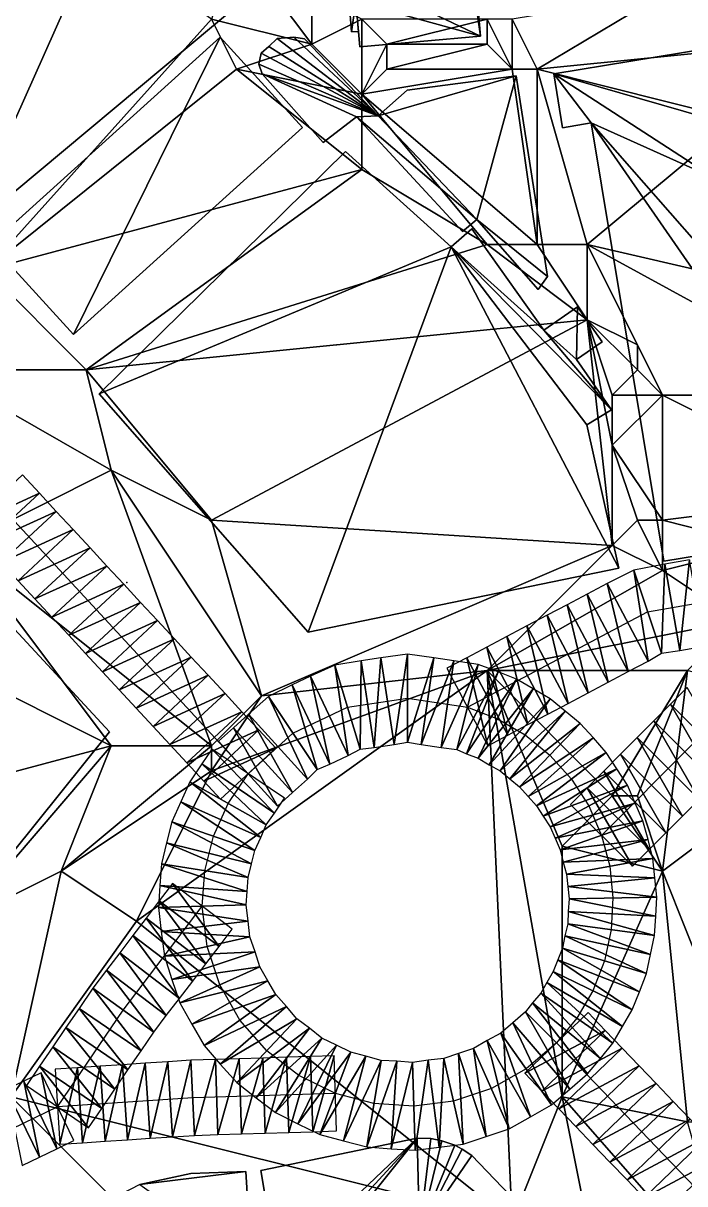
# Model space of a CAD drawing. Header units: metres. Extents: x -1103 to 901, y -902 to 905.
# Drawn here: x -961 to -908.2, y 291 to 383.7 of the extents above; entities that cross this region are included whole.
import ezdxf

# ---------------------------------------------------------------- set-up
doc = ezdxf.new("R2010")
doc.units = ezdxf.units.M
for name, color, linetype in [('OSM_BUILDING_FOOTPRINTS', 7, 'CONTINUOUS'), ('OSM_BUILDING_ROOFS', 1, 'CONTINUOUS'), ('OSM_BUILDING_WALLS', 8, 'CONTINUOUS'), ('OSM_ROAD_AXES', 2, 'CONTINUOUS'), ('OSM_ROAD_SURFACE', 9, 'CONTINUOUS'), ('OSM_TERRAIN', 3, 'CONTINUOUS'), ('OSM_TREES', 3, 'CONTINUOUS')]:
    doc.layers.add(name, color=color, linetype=linetype)

msp = doc.modelspace()

# ---------------------------------------------------------------- linework, layer by layer
at = {"layer": 'OSM_BUILDING_FOOTPRINTS'}
msp.add_polyline3d([(-926.364, 403.258, 12.3), (-924.529, 382.644, 12.3), (-934.145, 381.792, 12.3), (-934.256, 383.02, 12.3), (-934.82, 382.976, 12.3), (-935.019, 385.331, 12.3)], dxfattribs=at)
for points in [[(-943.884, 385.121, 13.283), (-965.781, 366.873, 13.283), (-974.757, 377.501, 13.283), (-952.871, 395.749, 13.283), (-943.884, 385.121, 13.283)], [(-945.31, 382.555, 13.982), (-963.626, 366.044, 13.982), (-957.026, 358.834, 13.982), (-938.722, 375.345, 13.982), (-945.31, 382.555, 13.982)], [(-930.376, 378.331, 13.629), (-921.677, 379.481, 13.629), (-919.167, 363.457, 13.629), (-919.93, 362.417, 13.629), (-924.816, 368.002, 13.629), (-925.954, 367.04, 13.629), (-934.411, 376.208, 13.629), (-937.086, 374.162, 13.629), (-941.949, 379.636, 13.629), (-942.215, 380.41, 13.629), (-942.027, 381.273, 13.629), (-941.419, 381.803, 13.629), (-940.756, 382.456, 13.629), (-939.418, 382.567, 13.629), (-938.567, 382.434, 13.629), (-932.697, 376.285, 13.629), (-930.376, 378.331, 13.629)], [(-915.686, 375.71, 13.244), (-917.974, 375.334, 13.244), (-918.681, 379.636, 13.244), (-900.221, 382.656, 13.244), (-899.348, 377.325, 13.244), (-906.566, 376.142, 13.244), (-905.748, 371.243, 13.244), (-904.753, 371.409, 13.244), (-903.084, 361.367, 13.244), (-899.735, 361.92, 13.244), (-899.469, 360.317, 13.244), (-896.186, 360.858, 13.244), (-893.301, 343.452, 13.244), (-909.882, 340.731, 13.244), (-915.686, 375.71, 13.244)], [(-916.868, 356.833, 14.29), (-914.06, 352.829, 14.29), (-916.039, 351.613, 14.29), (-913.474, 340.189, 14.29), (-938.29, 335.079, 14.29), (-954.97, 354.1, 14.29), (-935.306, 373.432, 14.29), (-926.872, 365.834, 14.29), (-925.214, 367.261, 14.29), (-919.477, 359.177, 14.29), (-916.78, 361.046, 14.29), (-914.823, 358.248, 14.29), (-916.868, 356.833, 14.29)], [(-984.472, 318.07, 15.174), (-981.433, 328.896, 15.174), (-977.199, 327.603, 15.174), (-976.315, 329.107, 15.174), (-979.122, 330.533, 15.174), (-979.001, 330.799, 15.174), (-980.128, 331.396, 15.174), (-976.912, 334.835, 15.174), (-977.277, 335.3, 15.174), (-969.351, 343.506, 15.174), (-954.141, 327.105, 15.174), (-965.835, 312.585, 15.174), (-984.472, 318.07, 15.174)], [(-942.069, 292.115, 14.005), (-929.579, 294.692, 14.005), (-928.495, 294.659, 14.005), (-927.622, 294.471, 14.005), (-926.561, 294.128, 14.005), (-925.975, 293.807, 14.005), (-925.224, 293.31, 14.005), (-920.968, 288.853, 14.005), (-926.34, 284.075, 14.005), (-929.391, 287.205, 14.005), (-930.728, 286.873, 14.005), (-930.474, 284.274, 14.005), (-936.332, 283.312, 14.005), (-936.697, 285.8, 14.005), (-937.792, 285.745, 14.005), (-937.637, 284.772, 14.005), (-940.71, 284.108, 14.005), (-942.069, 292.115, 14.005)], [(-963.259, 281, 14), (-957.71, 275.958, 14), (-956.163, 277.318, 14), (-953.985, 275.294, 14), (-947.751, 282.648, 14), (-948.359, 284.495, 14), (-942.81, 284.628, 14), (-943.263, 292.038, 14), (-947.652, 291.861, 14), (-951.708, 290.987, 14), (-954.803, 289.405, 14), (-963.259, 281, 14)]]:
    msp.add_polyline3d(points, close=True, dxfattribs=at)
at = {"layer": 'OSM_BUILDING_ROOFS'}
for points in [[(-932.344, 386.382, 23.9), (-924.529, 382.644, 23.9), (-927.447, 403.17, 23.9)], [(-924.529, 382.644, 23.9), (-926.364, 403.258, 23.9), (-927.447, 403.17, 23.9)], [(-965.781, 366.873, 56.883), (-952.871, 395.749, 56.883), (-974.757, 377.501, 56.883)], [(-965.781, 366.873, 56.883), (-943.884, 385.121, 56.883), (-952.871, 395.749, 56.883)], [(-932.344, 386.382, 23.9), (-934.466, 385.376, 23.9), (-924.529, 382.644, 23.9)], [(-934.466, 385.376, 23.9), (-935.019, 385.331, 23.9), (-934.82, 382.976, 23.9)], [(-934.466, 385.376, 23.9), (-934.82, 382.976, 23.9), (-934.256, 383.02, 23.9)], [(-934.466, 385.376, 23.9), (-934.256, 383.02, 23.9), (-934.145, 381.792, 23.9)], [(-934.466, 385.376, 23.9), (-934.145, 381.792, 23.9), (-924.529, 382.644, 23.9)], [(-957.026, 358.834, 31.982), (-945.31, 382.555, 31.982), (-963.626, 366.044, 31.982)], [(-957.026, 358.834, 31.982), (-938.722, 375.345, 31.982), (-945.31, 382.555, 31.982)], [(-932.697, 376.285, 25.229), (-939.418, 382.567, 25.229), (-940.756, 382.456, 25.229)], [(-932.697, 376.285, 25.229), (-938.567, 382.434, 25.229), (-939.418, 382.567, 25.229)], [(-906.566, 376.142, 21.644), (-900.221, 382.656, 21.644), (-918.681, 379.636, 21.644)], [(-932.697, 376.285, 25.229), (-941.419, 381.803, 25.229), (-942.027, 381.273, 25.229)], [(-932.697, 376.285, 25.229), (-940.756, 382.456, 25.229), (-941.419, 381.803, 25.229)], [(-932.697, 376.285, 25.229), (-942.027, 381.273, 25.229), (-942.215, 380.41, 25.229)], [(-932.697, 376.285, 25.229), (-942.215, 380.41, 25.229), (-941.949, 379.636, 25.229)], [(-941.949, 379.636, 25.229), (-937.086, 374.162, 25.229), (-934.411, 376.208, 25.229)], [(-932.697, 376.285, 25.229), (-941.949, 379.636, 25.229), (-934.411, 376.208, 25.229)], [(-921.677, 379.481, 25.229), (-930.376, 378.331, 25.229), (-932.697, 376.285, 25.229)], [(-924.816, 368.002, 25.229), (-921.677, 379.481, 25.229), (-932.697, 376.285, 25.229)], [(-924.816, 368.002, 25.229), (-919.167, 363.457, 25.229), (-921.677, 379.481, 25.229)], [(-918.681, 379.636, 21.644), (-917.974, 375.334, 21.644), (-915.686, 375.71, 21.644)], [(-905.748, 371.243, 21.644), (-906.566, 376.142, 21.644), (-918.681, 379.636, 21.644)], [(-905.748, 371.243, 21.644), (-918.681, 379.636, 21.644), (-915.686, 375.71, 21.644)], [(-932.697, 376.285, 25.229), (-934.411, 376.208, 25.229), (-924.816, 368.002, 25.229)], [(-934.411, 376.208, 25.229), (-925.954, 367.04, 25.229), (-924.816, 368.002, 25.229)], [(-915.686, 375.71, 21.644), (-909.882, 340.731, 21.644), (-893.301, 343.452, 21.644)], [(-915.686, 375.71, 21.644), (-893.301, 343.452, 21.644), (-903.084, 361.367, 21.644)], [(-915.686, 375.71, 21.644), (-903.084, 361.367, 21.644), (-905.748, 371.243, 21.644)], [(-926.872, 365.834, 64.29), (-935.306, 373.432, 64.29), (-954.97, 354.1, 64.29)], [(-924.816, 368.002, 25.229), (-919.93, 362.417, 25.229), (-919.167, 363.457, 25.229)], [(-919.477, 359.177, 64.29), (-925.214, 367.261, 64.29), (-926.872, 365.834, 64.29)], [(-926.872, 365.834, 64.29), (-954.97, 354.1, 64.29), (-938.29, 335.079, 64.29)], [(-926.872, 365.834, 64.29), (-938.29, 335.079, 64.29), (-913.474, 340.189, 64.29)], [(-926.872, 365.834, 64.29), (-913.474, 340.189, 64.29), (-916.039, 351.613, 64.29)], [(-926.872, 365.834, 64.29), (-916.039, 351.613, 64.29), (-914.06, 352.829, 64.29)], [(-914.06, 352.829, 64.29), (-919.477, 359.177, 64.29), (-926.872, 365.834, 64.29)], [(-916.868, 356.833, 64.29), (-916.78, 361.046, 64.29), (-919.477, 359.177, 64.29)], [(-916.868, 356.833, 64.29), (-914.823, 358.248, 64.29), (-916.78, 361.046, 64.29)], [(-914.06, 352.829, 64.29), (-916.868, 356.833, 64.29), (-919.477, 359.177, 64.29)], [(-965.835, 312.585, 29.974), (-954.141, 327.105, 29.974), (-969.351, 343.506, 29.974)], [(-929.579, 294.692, 28.805), (-942.069, 292.115, 28.805), (-940.71, 284.108, 28.805)], [(-929.579, 294.692, 28.805), (-940.71, 284.108, 28.805), (-937.792, 285.745, 28.805)], [(-929.579, 294.692, 28.805), (-937.792, 285.745, 28.805), (-936.697, 285.8, 28.805)], [(-929.579, 294.692, 28.805), (-936.697, 285.8, 28.805), (-929.391, 287.205, 28.805)], [(-929.391, 287.205, 28.805), (-928.495, 294.659, 28.805), (-929.579, 294.692, 28.805)], [(-929.391, 287.205, 28.805), (-927.622, 294.471, 28.805), (-928.495, 294.659, 28.805)], [(-929.391, 287.205, 28.805), (-926.561, 294.128, 28.805), (-927.622, 294.471, 28.805)], [(-929.391, 287.205, 28.805), (-925.975, 293.807, 28.805), (-926.561, 294.128, 28.805)], [(-929.391, 287.205, 28.805), (-925.224, 293.31, 28.805), (-925.975, 293.807, 28.805)], [(-929.391, 287.205, 28.805), (-920.968, 288.853, 28.805), (-925.224, 293.31, 28.805)], [(-951.708, 290.987, 28.8), (-942.81, 284.628, 28.8), (-943.263, 292.038, 28.8)], [(-951.708, 290.987, 28.8), (-943.263, 292.038, 28.8), (-947.652, 291.861, 28.8)]]:
    msp.add_3dface(points, dxfattribs=at)
at = {"layer": 'OSM_BUILDING_WALLS'}
for points in [[(-924.529, 382.644, 12.3), (-926.364, 403.258, 12.3), (-926.364, 403.258, 23.9)], [(-924.529, 382.644, 12.3), (-926.364, 403.258, 23.9), (-924.529, 382.644, 23.9)], [(-952.871, 395.749, 13.283), (-974.757, 377.501, 13.283), (-974.757, 377.501, 56.883)], [(-952.871, 395.749, 13.283), (-974.757, 377.501, 56.883), (-952.871, 395.749, 56.883)], [(-935.019, 385.331, 12.3), (-934.82, 382.976, 12.3), (-934.82, 382.976, 23.9)], [(-935.019, 385.331, 12.3), (-934.82, 382.976, 23.9), (-935.019, 385.331, 23.9)], [(-965.781, 366.873, 13.283), (-943.884, 385.121, 13.283), (-943.884, 385.121, 56.883)], [(-965.781, 366.873, 13.283), (-943.884, 385.121, 56.883), (-965.781, 366.873, 56.883)], [(-945.31, 382.555, 13.982), (-963.626, 366.044, 13.982), (-963.626, 366.044, 31.982)], [(-945.31, 382.555, 13.982), (-963.626, 366.044, 31.982), (-945.31, 382.555, 31.982)], [(-938.722, 375.345, 13.982), (-945.31, 382.555, 13.982), (-945.31, 382.555, 31.982)], [(-938.722, 375.345, 13.982), (-945.31, 382.555, 31.982), (-938.722, 375.345, 31.982)], [(-939.418, 382.567, 13.629), (-940.756, 382.456, 13.629), (-940.756, 382.456, 25.229)], [(-939.418, 382.567, 13.629), (-940.756, 382.456, 25.229), (-939.418, 382.567, 25.229)], [(-938.567, 382.434, 13.629), (-939.418, 382.567, 13.629), (-939.418, 382.567, 25.229)], [(-938.567, 382.434, 13.629), (-939.418, 382.567, 25.229), (-938.567, 382.434, 25.229)], [(-934.82, 382.976, 12.3), (-934.256, 383.02, 12.3), (-934.256, 383.02, 23.9)], [(-934.82, 382.976, 12.3), (-934.256, 383.02, 23.9), (-934.82, 382.976, 23.9)], [(-934.256, 383.02, 12.3), (-934.145, 381.792, 12.3), (-934.145, 381.792, 23.9)], [(-934.256, 383.02, 12.3), (-934.145, 381.792, 23.9), (-934.256, 383.02, 23.9)], [(-934.145, 381.792, 12.3), (-924.529, 382.644, 12.3), (-924.529, 382.644, 23.9)], [(-934.145, 381.792, 12.3), (-924.529, 382.644, 23.9), (-934.145, 381.792, 23.9)], [(-900.221, 382.656, 13.244), (-918.681, 379.636, 13.244), (-918.681, 379.636, 21.644)], [(-900.221, 382.656, 13.244), (-918.681, 379.636, 21.644), (-900.221, 382.656, 21.644)], [(-941.419, 381.803, 13.629), (-942.027, 381.273, 13.629), (-942.027, 381.273, 25.229)], [(-941.419, 381.803, 13.629), (-942.027, 381.273, 25.229), (-941.419, 381.803, 25.229)], [(-940.756, 382.456, 13.629), (-941.419, 381.803, 13.629), (-941.419, 381.803, 25.229)], [(-940.756, 382.456, 13.629), (-941.419, 381.803, 25.229), (-940.756, 382.456, 25.229)], [(-932.697, 376.285, 13.629), (-938.567, 382.434, 13.629), (-938.567, 382.434, 25.229)], [(-932.697, 376.285, 13.629), (-938.567, 382.434, 25.229), (-932.697, 376.285, 25.229)], [(-942.027, 381.273, 13.629), (-942.215, 380.41, 13.629), (-942.215, 380.41, 25.229)], [(-942.027, 381.273, 13.629), (-942.215, 380.41, 25.229), (-942.027, 381.273, 25.229)], [(-942.215, 380.41, 13.629), (-941.949, 379.636, 13.629), (-941.949, 379.636, 25.229)], [(-942.215, 380.41, 13.629), (-941.949, 379.636, 25.229), (-942.215, 380.41, 25.229)], [(-941.949, 379.636, 13.629), (-937.086, 374.162, 13.629), (-937.086, 374.162, 25.229)], [(-941.949, 379.636, 13.629), (-937.086, 374.162, 25.229), (-941.949, 379.636, 25.229)], [(-921.677, 379.481, 13.629), (-930.376, 378.331, 13.629), (-930.376, 378.331, 25.229)], [(-921.677, 379.481, 13.629), (-930.376, 378.331, 25.229), (-921.677, 379.481, 25.229)], [(-919.167, 363.457, 13.629), (-921.677, 379.481, 13.629), (-921.677, 379.481, 25.229)], [(-919.167, 363.457, 13.629), (-921.677, 379.481, 25.229), (-919.167, 363.457, 25.229)], [(-918.681, 379.636, 13.244), (-917.974, 375.334, 13.244), (-917.974, 375.334, 21.644)], [(-918.681, 379.636, 13.244), (-917.974, 375.334, 21.644), (-918.681, 379.636, 21.644)], [(-930.376, 378.331, 13.629), (-932.697, 376.285, 13.629), (-932.697, 376.285, 25.229)], [(-930.376, 378.331, 13.629), (-932.697, 376.285, 25.229), (-930.376, 378.331, 25.229)], [(-937.086, 374.162, 13.629), (-934.411, 376.208, 13.629), (-934.411, 376.208, 25.229)], [(-937.086, 374.162, 13.629), (-934.411, 376.208, 25.229), (-937.086, 374.162, 25.229)], [(-934.411, 376.208, 13.629), (-925.954, 367.04, 13.629), (-925.954, 367.04, 25.229)], [(-934.411, 376.208, 13.629), (-925.954, 367.04, 25.229), (-934.411, 376.208, 25.229)], [(-957.026, 358.834, 13.982), (-938.722, 375.345, 13.982), (-938.722, 375.345, 31.982)], [(-957.026, 358.834, 13.982), (-938.722, 375.345, 31.982), (-957.026, 358.834, 31.982)], [(-917.974, 375.334, 13.244), (-915.686, 375.71, 13.244), (-915.686, 375.71, 21.644)], [(-917.974, 375.334, 13.244), (-915.686, 375.71, 21.644), (-917.974, 375.334, 21.644)], [(-915.686, 375.71, 13.244), (-909.882, 340.731, 13.244), (-909.882, 340.731, 21.644)], [(-915.686, 375.71, 13.244), (-909.882, 340.731, 21.644), (-915.686, 375.71, 21.644)], [(-935.306, 373.432, 14.29), (-954.97, 354.1, 14.29), (-954.97, 354.1, 64.29)], [(-935.306, 373.432, 14.29), (-954.97, 354.1, 64.29), (-935.306, 373.432, 64.29)], [(-926.872, 365.834, 14.29), (-935.306, 373.432, 14.29), (-935.306, 373.432, 64.29)], [(-926.872, 365.834, 14.29), (-935.306, 373.432, 64.29), (-926.872, 365.834, 64.29)], [(-925.954, 367.04, 13.629), (-924.816, 368.002, 13.629), (-924.816, 368.002, 25.229)], [(-925.954, 367.04, 13.629), (-924.816, 368.002, 25.229), (-925.954, 367.04, 25.229)], [(-924.816, 368.002, 13.629), (-919.93, 362.417, 13.629), (-919.93, 362.417, 25.229)], [(-924.816, 368.002, 13.629), (-919.93, 362.417, 25.229), (-924.816, 368.002, 25.229)], [(-925.214, 367.261, 14.29), (-926.872, 365.834, 14.29), (-926.872, 365.834, 64.29)], [(-925.214, 367.261, 14.29), (-926.872, 365.834, 64.29), (-925.214, 367.261, 64.29)], [(-919.477, 359.177, 14.29), (-925.214, 367.261, 14.29), (-925.214, 367.261, 64.29)], [(-919.477, 359.177, 14.29), (-925.214, 367.261, 64.29), (-919.477, 359.177, 64.29)], [(-963.626, 366.044, 13.982), (-957.026, 358.834, 13.982), (-957.026, 358.834, 31.982)], [(-963.626, 366.044, 13.982), (-957.026, 358.834, 31.982), (-963.626, 366.044, 31.982)], [(-919.93, 362.417, 13.629), (-919.167, 363.457, 13.629), (-919.167, 363.457, 25.229)], [(-919.93, 362.417, 13.629), (-919.167, 363.457, 25.229), (-919.93, 362.417, 25.229)], [(-916.78, 361.046, 14.29), (-919.477, 359.177, 14.29), (-919.477, 359.177, 64.29)], [(-916.78, 361.046, 14.29), (-919.477, 359.177, 64.29), (-916.78, 361.046, 64.29)], [(-914.823, 358.248, 14.29), (-916.78, 361.046, 14.29), (-916.78, 361.046, 64.29)], [(-914.823, 358.248, 14.29), (-916.78, 361.046, 64.29), (-914.823, 358.248, 64.29)], [(-916.868, 356.833, 14.29), (-914.823, 358.248, 14.29), (-914.823, 358.248, 64.29)], [(-916.868, 356.833, 14.29), (-914.823, 358.248, 64.29), (-916.868, 356.833, 64.29)], [(-914.06, 352.829, 14.29), (-916.868, 356.833, 14.29), (-916.868, 356.833, 64.29)], [(-914.06, 352.829, 14.29), (-916.868, 356.833, 64.29), (-914.06, 352.829, 64.29)], [(-954.97, 354.1, 14.29), (-938.29, 335.079, 14.29), (-938.29, 335.079, 64.29)], [(-954.97, 354.1, 14.29), (-938.29, 335.079, 64.29), (-954.97, 354.1, 64.29)], [(-916.039, 351.613, 14.29), (-914.06, 352.829, 14.29), (-914.06, 352.829, 64.29)], [(-916.039, 351.613, 14.29), (-914.06, 352.829, 64.29), (-916.039, 351.613, 64.29)], [(-913.474, 340.189, 14.29), (-916.039, 351.613, 14.29), (-916.039, 351.613, 64.29)], [(-913.474, 340.189, 14.29), (-916.039, 351.613, 64.29), (-913.474, 340.189, 64.29)], [(-954.141, 327.105, 15.174), (-969.351, 343.506, 15.174), (-969.351, 343.506, 29.974)], [(-954.141, 327.105, 15.174), (-969.351, 343.506, 29.974), (-954.141, 327.105, 29.974)], [(-909.882, 340.731, 13.244), (-893.301, 343.452, 13.244), (-893.301, 343.452, 21.644)], [(-909.882, 340.731, 13.244), (-893.301, 343.452, 21.644), (-909.882, 340.731, 21.644)], [(-938.29, 335.079, 14.29), (-913.474, 340.189, 14.29), (-913.474, 340.189, 64.29)], [(-938.29, 335.079, 14.29), (-913.474, 340.189, 64.29), (-938.29, 335.079, 64.29)], [(-965.835, 312.585, 15.174), (-954.141, 327.105, 15.174), (-954.141, 327.105, 29.974)], [(-965.835, 312.585, 15.174), (-954.141, 327.105, 29.974), (-965.835, 312.585, 29.974)], [(-929.579, 294.692, 14.005), (-942.069, 292.115, 14.005), (-942.069, 292.115, 28.805)], [(-929.579, 294.692, 14.005), (-942.069, 292.115, 28.805), (-929.579, 294.692, 28.805)], [(-928.495, 294.659, 14.005), (-929.579, 294.692, 14.005), (-929.579, 294.692, 28.805)], [(-928.495, 294.659, 14.005), (-929.579, 294.692, 28.805), (-928.495, 294.659, 28.805)], [(-927.622, 294.471, 14.005), (-928.495, 294.659, 14.005), (-928.495, 294.659, 28.805)], [(-927.622, 294.471, 14.005), (-928.495, 294.659, 28.805), (-927.622, 294.471, 28.805)], [(-926.561, 294.128, 14.005), (-927.622, 294.471, 14.005), (-927.622, 294.471, 28.805)], [(-926.561, 294.128, 14.005), (-927.622, 294.471, 28.805), (-926.561, 294.128, 28.805)], [(-925.975, 293.807, 14.005), (-926.561, 294.128, 14.005), (-926.561, 294.128, 28.805)], [(-925.975, 293.807, 14.005), (-926.561, 294.128, 28.805), (-925.975, 293.807, 28.805)], [(-925.224, 293.31, 14.005), (-925.975, 293.807, 14.005), (-925.975, 293.807, 28.805)], [(-925.224, 293.31, 14.005), (-925.975, 293.807, 28.805), (-925.224, 293.31, 28.805)], [(-920.968, 288.853, 14.005), (-925.224, 293.31, 14.005), (-925.224, 293.31, 28.805)], [(-920.968, 288.853, 14.005), (-925.224, 293.31, 28.805), (-920.968, 288.853, 28.805)], [(-947.652, 291.861, 14), (-951.708, 290.987, 14), (-951.708, 290.987, 28.8)], [(-947.652, 291.861, 14), (-951.708, 290.987, 28.8), (-947.652, 291.861, 28.8)], [(-943.263, 292.038, 14), (-947.652, 291.861, 14), (-947.652, 291.861, 28.8)], [(-943.263, 292.038, 14), (-947.652, 291.861, 28.8), (-943.263, 292.038, 28.8)], [(-942.81, 284.628, 14), (-943.263, 292.038, 14), (-943.263, 292.038, 28.8)], [(-942.81, 284.628, 14), (-943.263, 292.038, 28.8), (-942.81, 284.628, 28.8)], [(-942.069, 292.115, 14.005), (-940.71, 284.108, 14.005), (-940.71, 284.108, 28.805)], [(-942.069, 292.115, 14.005), (-940.71, 284.108, 28.805), (-942.069, 292.115, 28.805)]]:
    msp.add_3dface(points, dxfattribs=at)
at = {"layer": 'OSM_ROAD_AXES'}
for points in [[(-1100, 520.134, 15.075), (-1099.358, 519.573, 15.052), (-1068.595, 482.88, 15.373), (-1026.401, 414.603, 15.033), (-1016.64, 403.931, 15.429), (-1000.745, 386.525, 15.86), (-986.971, 371.451, 16.072), (-967.328, 349.942, 16.94), (-943.076, 323.777, 16.352)], [(-925.567, 329.097, 16.172), (-911.186, 336.705, 16.479), (-824.524, 351.824, 14.158), (-684.949, 374.984, 13.7), (-671.817, 382.913, 15.386)], [(-671.021, 374.276, 15.641), (-682.528, 370.737, 13.989), (-823.795, 348.496, 14.019), (-900.243, 333.498, 16.967), (-914.856, 318.856, 16.668)], [(-943.076, 323.777, 16.352), (-939.506, 327.017, 16.366), (-935.139, 329.085, 16.32), (-930.353, 329.804, 16.256), (-925.567, 329.097, 16.172), (-923.179, 328.168, 16.25), (-920.957, 326.874, 16.369), (-918.979, 325.259, 16.442), (-917.265, 323.346, 16.519), (-915.884, 321.201, 16.599), (-914.856, 318.856, 16.668), (-914.203, 316.39, 16.717), (-913.949, 313.857, 16.724), (-914.093, 311.325, 16.725), (-914.634, 308.837, 16.72), (-915.563, 306.459, 16.711), (-916.845, 304.258, 16.696), (-918.459, 302.29, 16.647), (-920.879, 300.211, 16.297), (-923.654, 298.64, 16.051), (-926.683, 297.634, 16.05), (-929.844, 297.236, 16.051), (-933.028, 297.446, 16.055), (-936.112, 298.264, 16.061), (-939.03, 299.701, 16.069), (-941.594, 301.67, 16.079), (-943.728, 304.114, 16.091), (-945.331, 306.923, 16.105), (-946.348, 309.986, 16.118), (-946.735, 313.193, 16.131), (-946.536, 316.035, 16.146), (-945.85, 318.8, 16.234), (-944.679, 321.41, 16.303), (-943.076, 323.777, 16.352)], [(-958.296, 297.202, 16.064), (-953.046, 304.899, 16.099), (-946.735, 313.193, 16.131)], [(-658.459, 30.519, 14.781), (-710.678, 83.181, 17.71), (-747.532, 124.397, 16.044), (-813.689, 192.863, 18.856), (-868.141, 249.805, 17.888), (-918.459, 302.29, 16.647)], [(-936.112, 298.264, 16.061), (-947.497, 297.91, 16.064), (-958.296, 297.202, 16.064)], [(-958.296, 297.202, 16.064), (-963.79, 294.537, 16.084), (-975.828, 283.931, 16.146), (-994.32, 262.1, 16.222), (-1010.525, 242.525, 16.189), (-1021.014, 229.531, 17.182), (-1040.69, 204.559, 17.837), (-1061.78, 178.117, 18.008), (-1065.394, 173.671, 18.048)]]:
    msp.add_polyline3d(points, dxfattribs=at)
at = {"layer": 'OSM_ROAD_SURFACE'}
for points in [[(-965.487, 343.542, 17.115), (-959.739, 346.167, 17.023), (-961.086, 347.621, 17.002)], [(-965.487, 343.542, 17.115), (-964.139, 342.088, 17.117), (-959.739, 346.167, 17.023)], [(-964.139, 342.088, 17.117), (-958.391, 344.713, 17.02), (-959.739, 346.167, 17.023)], [(-964.139, 342.088, 17.117), (-962.792, 340.635, 17.091), (-958.391, 344.713, 17.02)], [(-962.792, 340.635, 17.091), (-957.044, 343.26, 16.994), (-958.391, 344.713, 17.02)], [(-962.792, 340.635, 17.091), (-961.444, 339.181, 17.066), (-957.044, 343.26, 16.994)], [(-961.444, 339.181, 17.066), (-955.697, 341.806, 16.968), (-957.044, 343.26, 16.994)], [(-961.444, 339.181, 17.066), (-960.097, 337.727, 17.04), (-955.697, 341.806, 16.968)], [(-960.097, 337.727, 17.04), (-954.349, 340.352, 16.943), (-955.697, 341.806, 16.968)], [(-960.097, 337.727, 17.04), (-958.75, 336.274, 17.015), (-954.349, 340.352, 16.943)], [(-958.75, 336.274, 17.015), (-953.002, 338.899, 16.917), (-954.349, 340.352, 16.943)], [(-911.147, 332.766, 16.757), (-912.293, 340.026, 16.565), (-914.421, 338.954, 16.502)], [(-910.079, 333.385, 16.711), (-909.818, 340.497, 16.503), (-912.293, 340.026, 16.565)], [(-911.147, 332.766, 16.757), (-910.079, 333.385, 16.711), (-912.293, 340.026, 16.565)], [(-910.079, 333.385, 16.711), (-908.615, 333.601, 16.75), (-909.818, 340.497, 16.503)], [(-908.615, 333.601, 16.75), (-907.848, 340.841, 16.514), (-909.818, 340.497, 16.503)], [(-908.615, 333.601, 16.75), (-906.645, 333.945, 16.794), (-907.848, 340.841, 16.514)], [(-958.75, 336.274, 17.015), (-957.402, 334.82, 17.005), (-953.002, 338.899, 16.917)], [(-957.402, 334.82, 17.005), (-951.655, 337.445, 16.891), (-953.002, 338.899, 16.917)], [(-914.343, 331.075, 16.711), (-916.019, 338.108, 16.455), (-917.616, 337.263, 16.408)], [(-912.745, 331.921, 16.799), (-914.421, 338.954, 16.502), (-916.019, 338.108, 16.455)], [(-914.343, 331.075, 16.711), (-912.745, 331.921, 16.799), (-916.019, 338.108, 16.455)], [(-912.745, 331.921, 16.799), (-911.147, 332.766, 16.757), (-914.421, 338.954, 16.502)], [(-957.402, 334.82, 17.005), (-956.055, 333.366, 16.999), (-951.655, 337.445, 16.891)], [(-956.055, 333.366, 16.999), (-950.307, 335.992, 16.866), (-951.655, 337.445, 16.891)], [(-915.941, 330.23, 16.623), (-917.616, 337.263, 16.408), (-919.214, 336.417, 16.361)], [(-915.941, 330.23, 16.623), (-914.343, 331.075, 16.711), (-917.616, 337.263, 16.408)], [(-917.538, 329.385, 16.535), (-919.214, 336.417, 16.361), (-920.812, 335.572, 16.333)], [(-917.538, 329.385, 16.535), (-915.941, 330.23, 16.623), (-919.214, 336.417, 16.361)], [(-956.055, 333.366, 16.999), (-954.708, 331.913, 16.993), (-950.307, 335.992, 16.866)], [(-954.708, 331.913, 16.993), (-948.96, 334.538, 16.834), (-950.307, 335.992, 16.866)], [(-919.136, 328.539, 16.448), (-920.812, 335.572, 16.333), (-922.41, 334.726, 16.325)], [(-919.136, 328.539, 16.448), (-917.538, 329.385, 16.535), (-920.812, 335.572, 16.333)], [(-954.708, 331.913, 16.993), (-953.36, 330.459, 16.987), (-948.96, 334.538, 16.834)], [(-953.36, 330.459, 16.987), (-947.612, 333.084, 16.773), (-948.96, 334.538, 16.834)], [(-920.734, 327.694, 16.399), (-922.41, 334.726, 16.325), (-924.008, 333.881, 16.317)], [(-920.734, 327.694, 16.399), (-919.136, 328.539, 16.448), (-922.41, 334.726, 16.325)], [(-922.332, 326.848, 16.367), (-924.008, 333.881, 16.317), (-925.606, 333.036, 16.309)], [(-922.332, 326.848, 16.367), (-920.734, 327.694, 16.399), (-924.008, 333.881, 16.317)], [(-953.36, 330.459, 16.987), (-952.013, 329.006, 16.981), (-947.612, 333.084, 16.773)], [(-952.013, 329.006, 16.981), (-946.265, 331.631, 16.713), (-947.612, 333.084, 16.773)], [(-934.12, 325.737, 16.25), (-934.064, 332.786, 16.456), (-936.159, 332.434, 16.48)], [(-934.12, 325.737, 16.25), (-933.024, 325.864, 16.228), (-934.064, 332.786, 16.456)], [(-933.024, 325.864, 16.228), (-932.468, 333.026, 16.437), (-934.064, 332.786, 16.456)], [(-933.024, 325.864, 16.228), (-931.429, 326.103, 16.216), (-932.468, 333.026, 16.437)], [(-931.429, 326.103, 16.216), (-930.357, 333.304, 16.41), (-932.468, 333.026, 16.437)], [(-931.429, 326.103, 16.216), (-930.349, 326.304, 16.216), (-930.357, 333.304, 16.41)], [(-930.349, 326.304, 16.216), (-928.246, 333.031, 16.358), (-930.357, 333.304, 16.41)], [(-930.349, 326.304, 16.216), (-929.27, 326.106, 16.214), (-928.246, 333.031, 16.358)], [(-929.27, 326.106, 16.214), (-926.65, 332.795, 16.318), (-928.246, 333.031, 16.358)], [(-929.27, 326.106, 16.214), (-927.674, 325.87, 16.212), (-926.65, 332.795, 16.318)], [(-927.674, 325.87, 16.212), (-924.714, 332.491, 16.268), (-926.65, 332.795, 16.318)], [(-923.93, 326.003, 16.209), (-925.606, 333.036, 16.309), (-927.204, 332.19, 16.301)], [(-923.93, 326.003, 16.209), (-922.332, 326.848, 16.367), (-925.606, 333.036, 16.309)], [(-952.013, 329.006, 16.981), (-950.666, 327.552, 16.975), (-946.265, 331.631, 16.713)], [(-950.666, 327.552, 16.975), (-944.918, 330.177, 16.652), (-946.265, 331.631, 16.713)], [(-935.097, 325.233, 16.256), (-936.159, 332.434, 16.48), (-938.093, 331.559, 16.476)], [(-935.097, 325.233, 16.256), (-934.12, 325.737, 16.25), (-936.159, 332.434, 16.48)], [(-927.674, 325.87, 16.212), (-926.419, 325.702, 16.21), (-924.714, 332.491, 16.268)], [(-926.419, 325.702, 16.21), (-923.104, 331.894, 16.276), (-924.714, 332.491, 16.268)], [(-926.419, 325.702, 16.21), (-925.642, 325.37, 16.208), (-923.104, 331.894, 16.276)], [(-925.642, 325.37, 16.208), (-921.659, 331.32, 16.344), (-923.104, 331.894, 16.276)], [(-937.56, 324.108, 16.276), (-939.548, 330.87, 16.473), (-941.451, 329.926, 16.471)], [(-936.552, 324.543, 16.267), (-938.093, 331.559, 16.476), (-939.548, 330.87, 16.473)], [(-937.56, 324.108, 16.276), (-936.552, 324.543, 16.267), (-939.548, 330.87, 16.473)], [(-936.552, 324.543, 16.267), (-935.097, 325.233, 16.256), (-938.093, 331.559, 16.476)], [(-925.642, 325.37, 16.208), (-924.699, 325.015, 16.205), (-921.659, 331.32, 16.344)], [(-924.699, 325.015, 16.205), (-920.307, 330.545, 16.406), (-921.659, 331.32, 16.344)], [(-950.666, 327.552, 16.975), (-949.318, 326.098, 16.97), (-944.918, 330.177, 16.652)], [(-949.318, 326.098, 16.97), (-943.57, 328.723, 16.592), (-944.918, 330.177, 16.652)], [(-938.343, 323.345, 16.266), (-941.451, 329.926, 16.471), (-943.048, 328.529, 16.495)], [(-938.343, 323.345, 16.266), (-937.56, 324.108, 16.276), (-941.451, 329.926, 16.471)], [(-924.699, 325.015, 16.205), (-923.83, 324.496, 16.203), (-920.307, 330.545, 16.406)], [(-923.83, 324.496, 16.203), (-918.965, 329.751, 16.467), (-920.307, 330.545, 16.406)], [(-923.83, 324.496, 16.203), (-922.95, 323.996, 16.299), (-918.965, 329.751, 16.467)], [(-922.95, 323.996, 16.299), (-917.755, 328.778, 16.519), (-918.965, 329.751, 16.467)], [(-908.034, 330.646, 17.023), (-909.362, 329.315, 16.976), (-904.407, 324.37, 17.029)], [(-909.362, 329.315, 16.976), (-910.691, 327.984, 16.869), (-905.736, 323.039, 16.988)], [(-909.362, 329.315, 16.976), (-905.736, 323.039, 16.988), (-904.407, 324.37, 17.029)], [(-949.318, 326.098, 16.97), (-947.971, 324.645, 16.784), (-943.57, 328.723, 16.592)], [(-947.971, 324.645, 16.784), (-942.223, 327.27, 16.458), (-943.57, 328.723, 16.592)], [(-939.534, 322.265, 16.256), (-943.048, 328.529, 16.495), (-944.238, 327.449, 16.6)], [(-939.534, 322.265, 16.256), (-938.343, 323.345, 16.266), (-943.048, 328.529, 16.495)], [(-922.95, 323.996, 16.299), (-922.181, 323.355, 16.383), (-917.755, 328.778, 16.519)], [(-922.181, 323.355, 16.383), (-916.561, 327.79, 16.571), (-917.755, 328.778, 16.519)], [(-910.691, 327.984, 16.869), (-912.019, 326.653, 16.79), (-907.064, 321.708, 16.946)], [(-910.691, 327.984, 16.869), (-907.064, 321.708, 16.946), (-905.736, 323.039, 16.988)], [(-947.971, 324.645, 16.784), (-946.623, 323.191, 16.475), (-942.223, 327.27, 16.458)], [(-946.623, 323.191, 16.475), (-940.876, 325.816, 16.424), (-942.223, 327.27, 16.458)], [(-940.724, 321.185, 16.245), (-944.238, 327.449, 16.6), (-945.428, 326.369, 16.704)], [(-940.724, 321.185, 16.245), (-939.534, 322.265, 16.256), (-944.238, 327.449, 16.6)], [(-922.181, 323.355, 16.383), (-921.397, 322.729, 16.445), (-916.561, 327.79, 16.571)], [(-921.397, 322.729, 16.445), (-915.515, 326.638, 16.614), (-916.561, 327.79, 16.571)], [(-921.397, 322.729, 16.445), (-920.729, 321.968, 16.497), (-915.515, 326.638, 16.614)], [(-920.729, 321.968, 16.497), (-914.482, 325.468, 16.656), (-915.515, 326.638, 16.614)], [(-912.019, 326.653, 16.79), (-913.348, 325.322, 16.712), (-908.393, 320.377, 16.905)], [(-912.019, 326.653, 16.79), (-908.393, 320.377, 16.905), (-907.064, 321.708, 16.946)], [(-940.979, 320.631, 16.23), (-945.974, 325.739, 16.733), (-946.775, 324.556, 16.654)], [(-946.623, 323.191, 16.475), (-945.276, 321.737, 16.38), (-940.876, 325.816, 16.424)], [(-940.979, 320.631, 16.23), (-940.178, 321.814, 16.255), (-945.974, 325.739, 16.733)], [(-920.729, 321.968, 16.497), (-920.048, 321.224, 16.551), (-914.482, 325.468, 16.656)], [(-920.048, 321.224, 16.551), (-913.632, 324.168, 16.688), (-914.482, 325.468, 16.656)], [(-913.348, 325.322, 16.712), (-914.676, 323.991, 16.633), (-909.721, 319.046, 16.868)], [(-913.348, 325.322, 16.712), (-909.721, 319.046, 16.868), (-908.393, 320.377, 16.905)], [(-941.622, 319.706, 16.211), (-946.775, 324.556, 16.654), (-947.736, 323.114, 16.553)], [(-941.622, 319.706, 16.211), (-940.979, 320.631, 16.23), (-946.775, 324.556, 16.654)], [(-920.048, 321.224, 16.551), (-919.517, 320.378, 16.593), (-913.632, 324.168, 16.688)], [(-919.517, 320.378, 16.593), (-912.8, 322.856, 16.797), (-913.632, 324.168, 16.688)], [(-914.676, 323.991, 16.633), (-916.004, 322.66, 16.605), (-911.05, 317.715, 16.79)], [(-914.676, 323.991, 16.633), (-911.05, 317.715, 16.79), (-909.721, 319.046, 16.868)], [(-942.071, 318.672, 16.198), (-947.736, 323.114, 16.553), (-948.458, 321.539, 16.484)], [(-942.071, 318.672, 16.198), (-941.622, 319.706, 16.211), (-947.736, 323.114, 16.553)], [(-919.517, 320.378, 16.593), (-918.967, 319.545, 16.637), (-912.8, 322.856, 16.797)], [(-918.967, 319.545, 16.637), (-912.164, 321.434, 16.909), (-912.8, 322.856, 16.797)], [(-916.004, 322.66, 16.605), (-917.333, 321.328, 16.626), (-912.378, 316.384, 16.792)], [(-916.004, 322.66, 16.605), (-912.378, 316.384, 16.792), (-911.05, 317.715, 16.79)], [(-942.542, 317.657, 16.194), (-948.458, 321.539, 16.484), (-949.158, 319.943, 16.439)], [(-942.542, 317.657, 16.194), (-942.071, 318.672, 16.198), (-948.458, 321.539, 16.484)], [(-918.967, 319.545, 16.637), (-918.575, 318.623, 16.668), (-912.164, 321.434, 16.909)], [(-918.575, 318.623, 16.668), (-911.551, 320.01, 16.894), (-912.164, 321.434, 16.909)], [(-942.796, 316.576, 16.19), (-949.158, 319.943, 16.439), (-949.59, 318.26, 16.376)], [(-942.796, 316.576, 16.19), (-942.542, 317.657, 16.194), (-949.158, 319.943, 16.439)], [(-918.575, 318.623, 16.668), (-918.16, 317.702, 16.701), (-911.551, 320.01, 16.894)], [(-918.16, 317.702, 16.701), (-911.146, 318.518, 16.84), (-911.551, 320.01, 16.894)], [(-943.078, 315.49, 16.186), (-949.59, 318.26, 16.376), (-949.993, 316.581, 16.311)], [(-943.078, 315.49, 16.186), (-942.796, 316.576, 16.19), (-949.59, 318.26, 16.376)], [(-918.16, 317.702, 16.701), (-917.913, 316.728, 16.716), (-911.146, 318.518, 16.84)], [(-917.913, 316.728, 16.716), (-910.759, 317.014, 16.795), (-911.146, 318.518, 16.84)], [(-917.913, 316.728, 16.716), (-917.647, 315.765, 16.721), (-910.759, 317.014, 16.795)], [(-917.647, 315.765, 16.721), (-910.594, 315.473, 16.817), (-910.759, 317.014, 16.795)], [(-943.144, 314.37, 16.182), (-949.993, 316.581, 16.311), (-950.127, 314.859, 16.242)], [(-943.144, 314.37, 16.182), (-943.078, 315.49, 16.186), (-949.993, 316.581, 16.311)], [(-945.399, 309.994, 16.167), (-949.122, 315.01, 16.223), (-950.174, 313.628, 16.197)], [(-945.399, 309.994, 16.167), (-944.347, 311.377, 16.171), (-949.122, 315.01, 16.223)], [(-917.647, 315.765, 16.721), (-917.559, 314.774, 16.723), (-910.594, 315.473, 16.817)], [(-917.559, 314.774, 16.723), (-910.45, 313.934, 16.826), (-910.594, 315.473, 16.817)], [(-943.236, 313.302, 16.178), (-950.127, 314.859, 16.242), (-950.233, 313.085, 16.184)], [(-943.236, 313.302, 16.178), (-943.144, 314.37, 16.182), (-950.127, 314.859, 16.242)], [(-917.559, 314.774, 16.723), (-917.448, 313.781, 16.726), (-910.45, 313.934, 16.826)], [(-946.451, 308.612, 16.163), (-950.174, 313.628, 16.197), (-951.226, 312.245, 16.182)], [(-943.066, 312.009, 16.173), (-943.236, 313.302, 16.178), (-950.233, 313.085, 16.184)], [(-943.066, 312.009, 16.173), (-950.233, 313.085, 16.184), (-950.016, 311.171, 16.176)], [(-946.451, 308.612, 16.163), (-945.399, 309.994, 16.167), (-950.174, 313.628, 16.197)], [(-917.448, 313.781, 16.726), (-917.515, 312.789, 16.726), (-910.526, 312.393, 16.833)], [(-917.448, 313.781, 16.726), (-910.526, 312.393, 16.833), (-910.45, 313.934, 16.826)], [(-947.503, 307.229, 16.157), (-951.226, 312.245, 16.182), (-952.278, 310.863, 16.176)], [(-947.503, 307.229, 16.157), (-946.451, 308.612, 16.163), (-951.226, 312.245, 16.182)], [(-917.515, 312.789, 16.726), (-917.561, 311.798, 16.727), (-910.625, 310.852, 16.84)], [(-917.515, 312.789, 16.726), (-910.625, 310.852, 16.84), (-910.526, 312.393, 16.833)], [(-942.932, 310.751, 16.168), (-943.066, 312.009, 16.173), (-950.016, 311.171, 16.176)], [(-917.561, 311.798, 16.727), (-917.783, 310.825, 16.725), (-910.944, 309.336, 16.841)], [(-917.561, 311.798, 16.727), (-910.944, 309.336, 16.841), (-910.625, 310.852, 16.84)], [(-948.555, 305.847, 16.151), (-952.278, 310.863, 16.176), (-953.33, 309.48, 16.17)], [(-948.555, 305.847, 16.151), (-947.503, 307.229, 16.157), (-952.278, 310.863, 16.176)], [(-942.932, 310.751, 16.168), (-950.016, 311.171, 16.176), (-949.763, 309.222, 16.168)], [(-942.517, 309.557, 16.162), (-942.932, 310.751, 16.168), (-949.763, 309.222, 16.168)], [(-917.783, 310.825, 16.725), (-917.985, 309.849, 16.724), (-911.284, 307.824, 16.841)], [(-917.783, 310.825, 16.725), (-911.284, 307.824, 16.841), (-910.944, 309.336, 16.841)], [(-949.607, 304.465, 16.145), (-953.33, 309.48, 16.17), (-954.382, 308.098, 16.164)], [(-949.607, 304.465, 16.145), (-948.555, 305.847, 16.151), (-953.33, 309.48, 16.17)], [(-942.517, 309.557, 16.162), (-949.763, 309.222, 16.168), (-949.161, 307.352, 16.159)], [(-942.134, 308.349, 16.157), (-942.517, 309.557, 16.162), (-949.161, 307.352, 16.159)], [(-917.985, 309.849, 16.724), (-918.359, 308.921, 16.697), (-911.838, 306.375, 16.837)], [(-917.985, 309.849, 16.724), (-911.838, 306.375, 16.837), (-911.284, 307.824, 16.841)], [(-918.359, 308.921, 16.697), (-918.715, 307.981, 16.67), (-912.411, 304.937, 16.831)], [(-918.359, 308.921, 16.697), (-912.411, 304.937, 16.831), (-911.838, 306.375, 16.837)], [(-950.611, 303.147, 16.139), (-954.382, 308.098, 16.164), (-955.481, 306.651, 16.158)], [(-950.611, 303.147, 16.139), (-949.607, 304.465, 16.145), (-954.382, 308.098, 16.164)], [(-942.134, 308.349, 16.157), (-949.161, 307.352, 16.159), (-948.527, 305.497, 16.15)], [(-941.489, 307.253, 16.152), (-942.134, 308.349, 16.157), (-948.527, 305.497, 16.15)], [(-918.715, 307.981, 16.67), (-919.228, 307.12, 16.632), (-913.18, 303.597, 16.821)], [(-918.715, 307.981, 16.67), (-913.18, 303.597, 16.821), (-912.411, 304.937, 16.831)], [(-951.618, 301.669, 16.133), (-955.481, 306.651, 16.158), (-956.574, 305.05, 16.151)], [(-951.618, 301.669, 16.133), (-950.611, 303.147, 16.139), (-955.481, 306.651, 16.158)], [(-941.489, 307.253, 16.152), (-948.527, 305.497, 16.15), (-947.569, 303.784, 16.141)], [(-940.876, 306.143, 16.147), (-941.489, 307.253, 16.152), (-947.569, 303.784, 16.141)], [(-919.228, 307.12, 16.632), (-919.72, 306.255, 16.577), (-913.97, 302.261, 16.81)], [(-919.228, 307.12, 16.632), (-913.97, 302.261, 16.81), (-913.18, 303.597, 16.821)], [(-940.876, 306.143, 16.147), (-947.569, 303.784, 16.141), (-946.58, 302.085, 16.133)], [(-940.024, 305.194, 16.143), (-940.876, 306.143, 16.147), (-946.58, 302.085, 16.133)], [(-919.72, 306.255, 16.577), (-920.359, 305.493, 16.477), (-914.945, 301.055, 16.793)], [(-919.72, 306.255, 16.577), (-914.945, 301.055, 16.793), (-913.97, 302.261, 16.81)], [(-952.668, 300.13, 16.126), (-956.574, 305.05, 16.151), (-957.625, 303.511, 16.144)], [(-952.668, 300.13, 16.126), (-951.618, 301.669, 16.133), (-956.574, 305.05, 16.151)], [(-940.024, 305.194, 16.143), (-946.58, 302.085, 16.133), (-945.298, 300.59, 16.125)], [(-939.198, 304.221, 16.138), (-940.024, 305.194, 16.143), (-945.298, 300.59, 16.125)], [(-920.938, 304.761, 16.386), (-921.95, 303.905, 16.232), (-917.389, 298.595, 16.749)], [(-920.359, 305.493, 16.477), (-920.938, 304.761, 16.386), (-915.98, 299.819, 16.776)], [(-920.938, 304.761, 16.386), (-917.389, 298.595, 16.749), (-915.98, 299.819, 16.776)], [(-920.359, 305.493, 16.477), (-915.98, 299.819, 16.776), (-914.945, 301.055, 16.793)], [(-939.198, 304.221, 16.138), (-945.298, 300.59, 16.125), (-943.99, 299.119, 16.118)], [(-938.181, 303.462, 16.134), (-939.198, 304.221, 16.138), (-943.99, 299.119, 16.118)], [(-921.95, 303.905, 16.232), (-922.891, 303.074, 16.117), (-918.868, 297.347, 16.606)], [(-921.95, 303.905, 16.232), (-918.868, 297.347, 16.606), (-917.389, 298.595, 16.749)], [(-914.572, 303.293, 16.789), (-915.932, 304.712, 16.758), (-920.985, 299.868, 16.328)], [(-953.718, 298.59, 16.119), (-957.625, 303.511, 16.144), (-958.675, 301.971, 16.137)], [(-953.718, 298.59, 16.119), (-952.668, 300.13, 16.126), (-957.625, 303.511, 16.144)], [(-938.181, 303.462, 16.134), (-943.99, 299.119, 16.118), (-942.443, 297.909, 16.112)], [(-937.183, 302.675, 16.13), (-938.181, 303.462, 16.134), (-942.443, 297.909, 16.112)], [(-922.891, 303.074, 16.117), (-923.991, 302.471, 16.116), (-920.543, 296.379, 16.355)], [(-922.891, 303.074, 16.117), (-920.543, 296.379, 16.355), (-918.868, 297.347, 16.606)], [(-914.572, 303.293, 16.789), (-920.985, 299.868, 16.328), (-919.625, 298.449, 16.509)], [(-913.212, 301.875, 16.83), (-914.572, 303.293, 16.789), (-919.625, 298.449, 16.509)], [(-954.768, 297.051, 16.112), (-958.675, 301.971, 16.137), (-959.725, 300.432, 16.13)], [(-954.768, 297.051, 16.112), (-953.718, 298.59, 16.119), (-958.675, 301.971, 16.137)], [(-937.183, 302.675, 16.13), (-942.443, 297.909, 16.112), (-940.877, 296.728, 16.106)], [(-936.024, 302.122, 16.127), (-937.183, 302.675, 16.13), (-940.877, 296.728, 16.106)], [(-936.024, 302.122, 16.127), (-940.877, 296.728, 16.106), (-939.117, 295.843, 16.101)], [(-934.88, 301.54, 16.123), (-936.024, 302.122, 16.127), (-939.117, 295.843, 16.101)], [(-923.991, 302.471, 16.116), (-925.074, 301.839, 16.115), (-922.234, 295.441, 16.102)], [(-923.991, 302.471, 16.116), (-922.234, 295.441, 16.102), (-920.543, 296.379, 16.355)], [(-941.898, 301.085, 16.126), (-943.795, 301.026, 16.127), (-943.609, 295.029, 16.099)], [(-941.898, 301.085, 16.126), (-943.609, 295.029, 16.099), (-941.711, 295.088, 16.098)], [(-940, 301.144, 16.126), (-941.898, 301.085, 16.126), (-941.711, 295.088, 16.098)], [(-940, 301.144, 16.126), (-941.711, 295.088, 16.098), (-939.813, 295.147, 16.098)], [(-938.102, 301.203, 16.125), (-940, 301.144, 16.126), (-939.813, 295.147, 16.098)], [(-938.102, 301.203, 16.125), (-939.813, 295.147, 16.098), (-937.916, 295.206, 16.097)], [(-934.88, 301.54, 16.123), (-939.117, 295.843, 16.101), (-937.343, 294.988, 16.096)], [(-936.205, 301.262, 16.124), (-938.102, 301.203, 16.125), (-937.916, 295.206, 16.097)], [(-936.205, 301.262, 16.124), (-937.916, 295.206, 16.097), (-936.018, 295.265, 16.097)], [(-933.672, 301.238, 16.121), (-934.88, 301.54, 16.123), (-937.343, 294.988, 16.096)], [(-933.672, 301.238, 16.121), (-937.343, 294.988, 16.096), (-935.467, 294.472, 16.093)], [(-932.461, 300.899, 16.118), (-933.672, 301.238, 16.121), (-935.467, 294.472, 16.093)], [(-927.457, 301.047, 16.114), (-928.701, 300.907, 16.115), (-927.826, 293.962, 16.087)], [(-927.457, 301.047, 16.114), (-927.826, 293.962, 16.087), (-925.908, 294.22, 16.086)], [(-926.272, 301.458, 16.114), (-927.457, 301.047, 16.114), (-925.908, 294.22, 16.086)], [(-925.074, 301.839, 16.115), (-926.272, 301.458, 16.114), (-924.065, 294.815, 16.086)], [(-926.272, 301.458, 16.114), (-925.908, 294.22, 16.086), (-924.065, 294.815, 16.086)], [(-925.074, 301.839, 16.115), (-924.065, 294.815, 16.086), (-922.234, 295.441, 16.102)], [(-913.212, 301.875, 16.83), (-919.625, 298.449, 16.509), (-918.265, 297.03, 16.688)], [(-911.852, 300.456, 16.871), (-913.212, 301.875, 16.83), (-918.265, 297.03, 16.688)], [(-955.818, 295.511, 16.112), (-959.725, 300.432, 16.13), (-960.775, 298.892, 16.123)], [(-955.818, 295.511, 16.112), (-954.768, 297.051, 16.112), (-959.725, 300.432, 16.13)], [(-956.693, 300.313, 16.128), (-958.493, 300.195, 16.128), (-958.1, 294.208, 16.119)], [(-956.693, 300.313, 16.128), (-958.1, 294.208, 16.119), (-956.3, 294.326, 16.115)], [(-954.893, 300.431, 16.128), (-956.693, 300.313, 16.128), (-956.3, 294.326, 16.115)], [(-954.893, 300.431, 16.128), (-956.3, 294.326, 16.115), (-954.5, 294.444, 16.111)], [(-953.093, 300.549, 16.128), (-954.893, 300.431, 16.128), (-954.5, 294.444, 16.111)], [(-953.093, 300.549, 16.128), (-954.5, 294.444, 16.111), (-952.7, 294.562, 16.107)], [(-951.293, 300.667, 16.128), (-953.093, 300.549, 16.128), (-952.7, 294.562, 16.107)], [(-951.293, 300.667, 16.128), (-952.7, 294.562, 16.107), (-950.901, 294.68, 16.103)], [(-949.493, 300.785, 16.128), (-951.293, 300.667, 16.128), (-950.901, 294.68, 16.103)], [(-949.493, 300.785, 16.128), (-950.901, 294.68, 16.103), (-949.101, 294.798, 16.1)], [(-947.64, 300.906, 16.128), (-949.493, 300.785, 16.128), (-949.101, 294.798, 16.1)], [(-947.64, 300.906, 16.128), (-949.101, 294.798, 16.1), (-947.354, 294.913, 16.099)], [(-945.693, 300.967, 16.127), (-947.64, 300.906, 16.128), (-947.354, 294.913, 16.099)], [(-945.693, 300.967, 16.127), (-947.354, 294.913, 16.099), (-945.506, 294.97, 16.099)], [(-943.795, 301.026, 16.127), (-945.693, 300.967, 16.127), (-945.506, 294.97, 16.099)], [(-943.795, 301.026, 16.127), (-945.506, 294.97, 16.099), (-943.609, 295.029, 16.099)], [(-932.461, 300.899, 16.118), (-935.467, 294.472, 16.093), (-933.594, 293.992, 16.09)], [(-931.205, 300.833, 16.117), (-932.461, 300.899, 16.118), (-933.594, 293.992, 16.09)], [(-931.205, 300.833, 16.117), (-933.594, 293.992, 16.09), (-931.666, 293.848, 16.089)], [(-929.948, 300.734, 16.115), (-931.205, 300.833, 16.117), (-931.666, 293.848, 16.089)], [(-929.948, 300.734, 16.115), (-931.666, 293.848, 16.089), (-929.74, 293.737, 16.087)], [(-928.701, 300.907, 16.115), (-929.948, 300.734, 16.115), (-929.74, 293.737, 16.087)], [(-928.701, 300.907, 16.115), (-929.74, 293.737, 16.087), (-927.826, 293.962, 16.087)], [(-911.852, 300.456, 16.871), (-918.265, 297.03, 16.688), (-916.905, 295.612, 16.794)], [(-910.493, 299.038, 16.911), (-911.852, 300.456, 16.871), (-916.905, 295.612, 16.794)], [(-960.979, 299.235, 16.125), (-962.353, 298.568, 16.167), (-959.734, 293.17, 16.126)], [(-959.606, 299.901, 16.127), (-960.979, 299.235, 16.125), (-958.36, 293.836, 16.121)], [(-960.979, 299.235, 16.125), (-959.734, 293.17, 16.126), (-958.36, 293.836, 16.121)], [(-959.606, 299.901, 16.127), (-958.36, 293.836, 16.121), (-956.987, 294.503, 16.116)], [(-962.353, 298.568, 16.167), (-961.107, 292.504, 16.132), (-959.734, 293.17, 16.126)], [(-910.493, 299.038, 16.911), (-916.905, 295.612, 16.794), (-915.545, 294.193, 16.863)], [(-909.133, 297.619, 16.952), (-910.493, 299.038, 16.911), (-915.545, 294.193, 16.863)], [(-909.133, 297.619, 16.952), (-915.545, 294.193, 16.863), (-914.186, 292.775, 16.932)], [(-907.773, 296.201, 17.008), (-909.133, 297.619, 16.952), (-914.186, 292.775, 16.932)], [(-907.773, 296.201, 17.008), (-914.186, 292.775, 16.932), (-912.826, 291.356, 17.002)], [(-906.413, 294.782, 17.076), (-907.773, 296.201, 17.008), (-912.826, 291.356, 17.002)], [(-906.413, 294.782, 17.076), (-912.826, 291.356, 17.002), (-911.466, 289.938, 17.071)], [(-905.053, 293.364, 17.137), (-906.413, 294.782, 17.076), (-911.466, 289.938, 17.071)], [(-905.053, 293.364, 17.137), (-911.466, 289.938, 17.071), (-910.106, 288.519, 17.14)], [(-903.693, 291.945, 17.21), (-905.053, 293.364, 17.137), (-910.106, 288.519, 17.14)], [(-903.693, 291.945, 17.21), (-910.106, 288.519, 17.14), (-908.746, 287.101, 17.209)], [(-902.333, 290.527, 17.285), (-903.693, 291.945, 17.21), (-908.746, 287.101, 17.209)]]:
    msp.add_3dface(points, dxfattribs=at)
at = {"layer": 'OSM_TERRAIN'}
for points in [[(-964, 364, 16.317), (-946, 384, 15.871), (-966, 398, 15.859)], [(-938, 382, 15.778), (-944, 390, 15.634), (-946, 384, 15.871)], [(-938, 382, 15.778), (-938, 386, 15.106), (-944, 390, 15.634)], [(-938, 382, 15.778), (-934, 384, 14.36), (-938, 386, 15.106)], [(-920, 380, 15.415), (-910, 386, 14.243), (-922, 384, 14.743)], [(-920, 380, 15.415), (-900, 382, 15.361), (-910, 386, 14.243)], [(-900, 382, 15.361), (-900, 386, 14.356), (-910, 386, 14.243)], [(-964, 364, 16.317), (-944, 380, 16.348), (-946, 384, 15.871)], [(-944, 380, 16.348), (-938, 382, 15.778), (-946, 384, 15.871)], [(-938, 382, 15.778), (-934, 378, 15.783), (-934, 384, 14.36)], [(-934, 378, 15.783), (-932, 382, 14.36), (-934, 384, 14.36)], [(-932, 382, 14.36), (-924, 384, 14.471), (-934, 384, 14.36)], [(-932, 382, 14.36), (-924, 382, 14.904), (-924, 384, 14.471)], [(-924, 382, 14.904), (-922, 380, 15.642), (-924, 384, 14.471)], [(-922, 380, 15.642), (-922, 384, 14.743), (-924, 384, 14.471)], [(-920, 380, 15.415), (-922, 384, 14.743), (-922, 380, 15.642)], [(-944, 380, 16.348), (-934, 378, 15.783), (-938, 382, 15.778)], [(-934, 378, 15.783), (-932, 380, 15.306), (-932, 382, 14.36)], [(-932, 380, 15.306), (-922, 380, 15.642), (-924, 382, 14.904)], [(-932, 380, 15.306), (-924, 382, 14.904), (-932, 382, 14.36)], [(-904, 376, 15.292), (-900, 382, 15.361), (-920, 380, 15.415)], [(-964, 364, 16.317), (-934, 372, 16.416), (-944, 380, 16.348)], [(-934, 372, 16.416), (-934, 378, 15.783), (-944, 380, 16.348)], [(-934, 378, 15.783), (-920, 366, 15.864), (-922, 380, 15.642)], [(-934, 378, 15.783), (-922, 380, 15.642), (-932, 380, 15.306)], [(-920, 366, 15.864), (-920, 380, 15.415), (-922, 380, 15.642)], [(-916, 366, 15.49), (-904, 376, 15.292), (-920, 380, 15.415)], [(-920, 366, 15.864), (-916, 366, 15.49), (-920, 380, 15.415)], [(-924, 366, 16.377), (-934, 378, 15.783), (-934, 372, 16.416)], [(-924, 366, 16.377), (-920, 366, 15.864), (-934, 378, 15.783)], [(-916, 366, 15.49), (-890, 360, 15.199), (-904, 376, 15.292)], [(-956, 356, 16.585), (-934, 372, 16.416), (-964, 364, 16.317)], [(-956, 356, 16.585), (-924, 366, 16.377), (-934, 372, 16.416)], [(-916, 360, 16.409), (-924, 366, 16.377), (-956, 356, 16.585)], [(-924, 366, 16.377), (-916, 360, 16.409), (-920, 366, 15.864)], [(-916, 360, 16.409), (-916, 366, 15.49), (-920, 366, 15.864)], [(-912, 358, 15.689), (-916, 366, 15.49), (-916, 360, 16.409)], [(-912, 358, 15.689), (-910, 354, 15.39), (-916, 366, 15.49)], [(-910, 354, 15.39), (-894, 354, 15.346), (-916, 366, 15.49)], [(-894, 354, 15.346), (-890, 360, 15.199), (-916, 366, 15.49)], [(-968, 356, 16.828), (-956, 356, 16.585), (-964, 364, 16.317)], [(-946, 344, 16.416), (-916, 360, 16.409), (-956, 356, 16.585)], [(-914, 342, 16.445), (-916, 360, 16.409), (-946, 344, 16.416)], [(-914, 342, 16.445), (-914, 350, 16.229), (-916, 360, 16.409)], [(-916, 360, 16.409), (-914, 350, 16.229), (-914, 354, 16.291)], [(-914, 354, 16.291), (-912, 356, 15.516), (-916, 360, 16.409)], [(-916, 360, 16.409), (-912, 356, 15.516), (-912, 358, 15.689)], [(-912, 356, 15.516), (-910, 354, 15.39), (-912, 358, 15.689)], [(-966, 342, 17.1), (-954, 348, 16.897), (-968, 356, 16.828)], [(-968, 356, 16.828), (-954, 348, 16.897), (-956, 356, 16.585)], [(-954, 348, 16.897), (-946, 344, 16.416), (-956, 356, 16.585)], [(-914, 354, 16.291), (-910, 354, 15.39), (-912, 356, 15.516)], [(-910, 344, 15.39), (-910, 354, 15.39), (-914, 350, 16.229)], [(-914, 350, 16.229), (-910, 354, 15.39), (-914, 354, 16.291)], [(-910, 344, 15.39), (-894, 346, 15.395), (-910, 354, 15.39)], [(-910, 354, 15.39), (-894, 346, 15.395), (-894, 354, 15.346)], [(-914, 342, 16.445), (-912, 344, 16.059), (-914, 350, 16.229)], [(-912, 344, 16.059), (-910, 344, 15.39), (-914, 350, 16.229)], [(-966, 342, 17.1), (-946, 326, 16.726), (-954, 348, 16.897)], [(-946, 326, 16.726), (-942, 330, 16.429), (-954, 348, 16.897)], [(-954, 348, 16.897), (-942, 330, 16.429), (-946, 344, 16.416)], [(-902, 342, 16.456), (-894, 346, 15.395), (-910, 344, 15.39)], [(-942, 330, 16.429), (-914, 342, 16.445), (-946, 344, 16.416)], [(-910, 340, 16.591), (-912, 344, 16.059), (-914, 342, 16.445)], [(-910, 340, 16.591), (-910, 344, 15.39), (-912, 344, 16.059)], [(-910, 340, 16.591), (-902, 342, 16.456), (-910, 344, 15.39)], [(-978, 338, 17.364), (-954, 326, 17.204), (-966, 342, 17.1)], [(-954, 326, 17.204), (-946, 326, 16.726), (-966, 342, 17.1)], [(-942, 330, 16.429), (-924, 332, 16.182), (-914, 342, 16.445)], [(-924, 332, 16.182), (-910, 340, 16.591), (-914, 342, 16.445)], [(-904, 336, 16.547), (-902, 342, 16.456), (-910, 340, 16.591)], [(-904, 336, 16.547), (-910, 340, 16.591), (-924, 332, 16.182)], [(-984, 318, 17.31), (-954, 326, 17.204), (-978, 338, 17.364)], [(-908, 332, 16.989), (-904, 336, 16.547), (-924, 332, 16.182)], [(-952, 312, 16.132), (-924, 332, 16.182), (-946, 324, 16.434)], [(-952, 312, 16.132), (-922, 288, 16.007), (-924, 332, 16.182)], [(-946, 324, 16.434), (-924, 332, 16.182), (-942, 330, 16.429)], [(-918, 298, 16.688), (-924, 332, 16.182), (-922, 288, 16.007)], [(-918, 298, 16.688), (-918, 318, 16.663), (-924, 332, 16.182)], [(-918, 318, 16.663), (-914, 322, 16.6), (-924, 332, 16.182)], [(-924, 332, 16.182), (-914, 322, 16.6), (-908, 332, 16.989)], [(-914, 322, 16.6), (-912, 322, 16.932), (-908, 332, 16.989)], [(-912, 322, 16.932), (-910, 316, 16.775), (-908, 332, 16.989)], [(-910, 316, 16.775), (-894, 328, 17.23), (-908, 332, 16.989)], [(-946, 324, 16.434), (-942, 330, 16.429), (-946, 326, 16.726)], [(-902, 296, 17.449), (-894, 328, 17.23), (-910, 316, 16.775)], [(-966, 312, 17.251), (-954, 326, 17.204), (-984, 318, 17.31)], [(-966, 312, 17.251), (-958, 316, 16.634), (-954, 326, 17.204)], [(-958, 316, 16.634), (-946, 326, 16.726), (-954, 326, 17.204)], [(-958, 316, 16.634), (-946, 324, 16.434), (-946, 326, 16.726)], [(-958, 316, 16.634), (-952, 312, 16.132), (-946, 324, 16.434)], [(-918, 318, 16.663), (-910, 316, 16.775), (-914, 322, 16.6)], [(-910, 316, 16.775), (-912, 322, 16.932), (-914, 322, 16.6)], [(-918, 298, 16.688), (-910, 316, 16.775), (-918, 318, 16.663)], [(-962, 298, 16.069), (-958, 316, 16.634), (-966, 312, 17.251)], [(-962, 298, 16.069), (-952, 312, 16.132), (-958, 316, 16.634)], [(-918, 298, 16.688), (-908, 296, 16.939), (-910, 316, 16.775)], [(-908, 296, 16.939), (-902, 296, 17.449), (-910, 316, 16.775)], [(-922, 288, 16.007), (-952, 312, 16.132), (-962, 298, 16.069)], [(-938, 274, 16.068), (-962, 298, 16.069), (-984, 280, 16.179)], [(-962, 298, 16.069), (-938, 274, 16.068), (-922, 288, 16.007)], [(-922, 288, 16.007), (-916, 288, 16.791), (-918, 298, 16.688)], [(-916, 288, 16.791), (-904, 282, 17.401), (-918, 298, 16.688)], [(-904, 282, 17.401), (-908, 296, 16.939), (-918, 298, 16.688)]]:
    msp.add_3dface(points, dxfattribs=at)
at = {"layer": 'OSM_TREES'}
msp.add_point((-952.77, 339.038, 16.863), dxfattribs=at)

doc.saveas('drawing.dxf')
